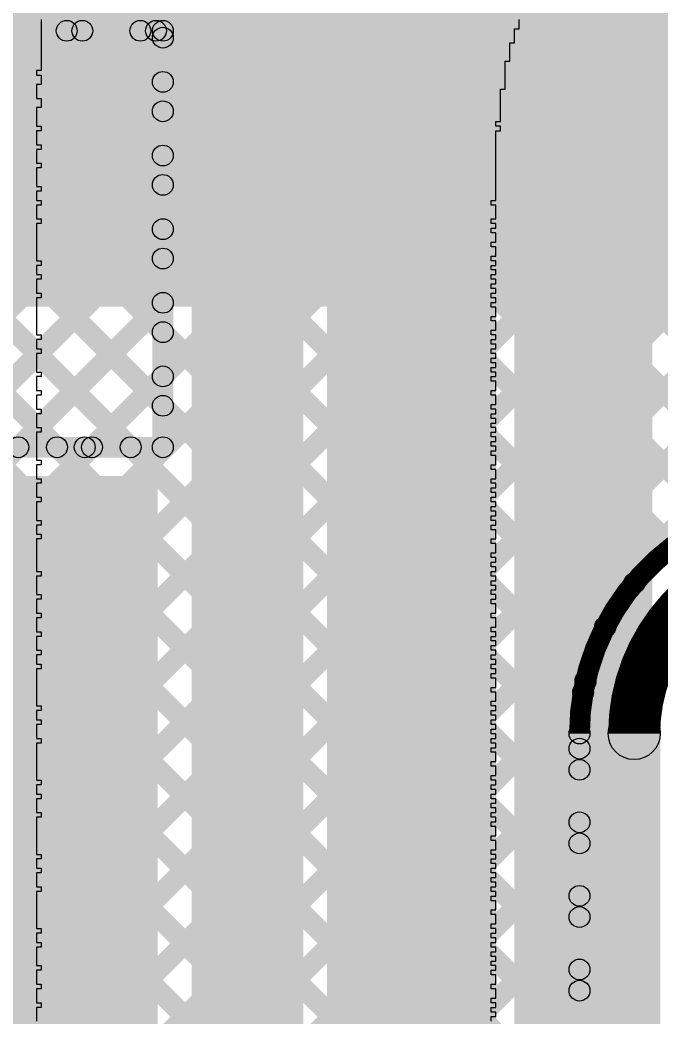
# Model space of a CAD drawing. Header units: millimetres. Extents: x 3.07 to 5.81, y 1.29 to 3.84.
# Drawn here: x 4.1651 to 4.4113, y 2.5031 to 2.8862 of the extents above; entities that cross this region are included whole.
import ezdxf

# ---------------------------------------------------------------- set-up
doc = ezdxf.new("R2010")
doc.units = ezdxf.units.MM
doc.header["$MEASUREMENT"] = 0
for name, color, linetype in [('BottomLayer', 5, 'Continuous'), ('BottomOverlay', 54, 'Continuous'), ('TopLayer', 1, 'Continuous')]:
    doc.layers.add(name, color=color, linetype=linetype)

msp = doc.modelspace()

# ---------------------------------------------------------------- hatches: boundary and pattern name
at = {"layer": 'BottomLayer'}
for points in [[(4.355, 1.742), (4.408, 1.742), (4.408, 3.229), (4.355, 3.229)], [(4.283, 1.803), (4.348, 1.803), (4.348, 3.181), (4.283, 3.181)], [(4.231, 1.803), (4.274, 1.803), (4.274, 2.965), (4.231, 2.965)], [(3.821, 2.878), (3.821, 2.886), (4.22, 2.886), (4.22, 2.878)], [(4.01654, 2.87917), (4.02219, 2.88483), (4.18219, 2.72483), (4.17654, 2.71917)], [(4.0259, 2.71917), (4.02025, 2.72483), (4.18025, 2.88483), (4.1859, 2.87917)], [(4.04482, 2.87917), (4.05048, 2.88483), (4.21048, 2.72483), (4.20482, 2.71917)], [(4.05419, 2.71917), (4.04853, 2.72483), (4.20853, 2.88483), (4.21419, 2.87917)], [(4.0731, 2.87917), (4.07876, 2.88483), (4.22283, 2.74076), (4.21717, 2.7351)], [(4.10139, 2.87917), (4.10705, 2.88483), (4.22283, 2.76905), (4.21717, 2.76339)], [(4.12967, 2.87917), (4.13533, 2.88483), (4.22283, 2.79733), (4.21717, 2.79167)], [(4.15796, 2.87917), (4.16361, 2.88483), (4.22283, 2.82561), (4.21717, 2.81996)], [(4.18624, 2.87917), (4.1919, 2.88483), (4.22283, 2.8539), (4.21717, 2.84824)], [(4.21453, 2.87917), (4.22018, 2.88483), (4.22283, 2.88218), (4.21717, 2.87653)], [(4.224, 2.722), (4.216, 2.722), (4.216, 2.882), (4.224, 2.882)], [(4.08247, 2.71917), (4.07682, 2.72483), (4.21717, 2.86518), (4.22283, 2.85953)], [(4.11076, 2.71917), (4.1051, 2.72483), (4.21717, 2.8369), (4.22283, 2.83124)], [(4.13904, 2.71917), (4.13338, 2.72483), (4.21717, 2.80862), (4.22283, 2.80296)], [(4.16733, 2.71917), (4.16167, 2.72483), (4.21717, 2.78033), (4.22283, 2.77467)], [(4.19561, 2.71917), (4.18995, 2.72483), (4.21717, 2.75205), (4.22283, 2.74639)], [(4.14, 2.718), (4.14, 2.726), (4.19, 2.726), (4.19, 2.718)], [(4.14, 2.718), (4.14, 2.726), (4.19, 2.726), (4.19, 2.718)], [(4.19, 2.718), (4.19, 2.726), (4.22, 2.726), (4.22, 2.718)], [(3.985, 2.711), (3.985, 2.662), (4.179, 2.662), (4.179, 2.711)], [(4.151, 2.446), (4.218, 2.446), (4.218, 2.711), (4.151, 2.711)]]:
    msp.add_hatch(color=5, dxfattribs=at).paths.add_polyline_path(points)
h = msp.add_hatch(color=5, dxfattribs=at)
edge = h.paths.add_edge_path()
edge.add_arc((4.18308, 2.882), 0.004, 0, 360)
h = msp.add_hatch(color=5, dxfattribs=at)
edge = h.paths.add_edge_path()
edge.add_arc((4.18907, 2.882), 0.004, 0, 360)
h = msp.add_hatch(color=5, dxfattribs=at)
edge = h.paths.add_edge_path()
edge.add_arc((4.21136, 2.882), 0.004, 0, 360)
h = msp.add_hatch(color=5, dxfattribs=at)
edge = h.paths.add_edge_path()
edge.add_arc((4.21735, 2.882), 0.004, 0, 360)
h = msp.add_hatch(color=5, dxfattribs=at)
edge = h.paths.add_edge_path()
edge.add_arc((4.22, 2.882), 0.004, 0, 360)
h = msp.add_hatch(color=5, dxfattribs=at)
edge = h.paths.add_edge_path()
edge.add_arc((4.22, 2.882), 0.004, 0, 360)
h = msp.add_hatch(color=5, dxfattribs=at)
edge = h.paths.add_edge_path()
edge.add_arc((4.22, 2.87935), 0.004, 0, 360)
h = msp.add_hatch(color=5, dxfattribs=at)
edge = h.paths.add_edge_path()
edge.add_arc((4.22, 2.86236), 0.004, 0, 360)
h = msp.add_hatch(color=5, dxfattribs=at)
edge = h.paths.add_edge_path()
edge.add_arc((4.22, 2.85107), 0.004, 0, 360)
h = msp.add_hatch(color=5, dxfattribs=at)
edge = h.paths.add_edge_path()
edge.add_arc((4.22, 2.83407), 0.004, 0, 360)
h = msp.add_hatch(color=5, dxfattribs=at)
edge = h.paths.add_edge_path()
edge.add_arc((4.22, 2.82279), 0.004, 0, 360)
h = msp.add_hatch(color=5, dxfattribs=at)
edge = h.paths.add_edge_path()
edge.add_arc((4.22, 2.80579), 0.004, 0, 360)
h = msp.add_hatch(color=5, dxfattribs=at)
edge = h.paths.add_edge_path()
edge.add_arc((4.22, 2.7945), 0.004, 0, 360)
h = msp.add_hatch(color=5, dxfattribs=at)
edge = h.paths.add_edge_path()
edge.add_arc((4.22, 2.7775), 0.004, 0, 360)
h = msp.add_hatch(color=5, dxfattribs=at)
edge = h.paths.add_edge_path()
edge.add_arc((4.22, 2.76622), 0.004, 0, 360)
h = msp.add_hatch(color=5, dxfattribs=at)
edge = h.paths.add_edge_path()
edge.add_arc((4.22, 2.74922), 0.004, 0, 360)
h = msp.add_hatch(color=5, dxfattribs=at)
edge = h.paths.add_edge_path()
edge.add_arc((4.22, 2.73793), 0.004, 0, 360)
h = msp.add_hatch(color=5, dxfattribs=at)
edge = h.paths.add_edge_path()
edge.add_arc((4.1645, 2.722), 0.004, 0, 360)
h = msp.add_hatch(color=5, dxfattribs=at)
edge = h.paths.add_edge_path()
edge.add_arc((4.17936, 2.722), 0.004, 0, 360)
h = msp.add_hatch(color=5, dxfattribs=at)
edge = h.paths.add_edge_path()
edge.add_arc((4.19, 2.722), 0.004, 0, 360)
h = msp.add_hatch(color=5, dxfattribs=at)
edge = h.paths.add_edge_path()
edge.add_arc((4.19, 2.722), 0.004, 0, 360)
h = msp.add_hatch(color=5, dxfattribs=at)
edge = h.paths.add_edge_path()
edge.add_arc((4.19, 2.722), 0.004, 0, 360)
h = msp.add_hatch(color=5, dxfattribs=at)
edge = h.paths.add_edge_path()
edge.add_arc((4.19278, 2.722), 0.004, 0, 360)
h = msp.add_hatch(color=5, dxfattribs=at)
edge = h.paths.add_edge_path()
edge.add_arc((4.20765, 2.722), 0.004, 0, 360)
h = msp.add_hatch(color=5, dxfattribs=at)
edge = h.paths.add_edge_path()
edge.add_arc((4.22, 2.722), 0.004, 0, 360)
h = msp.add_hatch(color=5, dxfattribs=at)
edge = h.paths.add_edge_path()
edge.add_arc((4.22, 2.722), 0.004, 0, 360)
at = {"layer": 'TopLayer'}
for points in [[(3.62419, 2.28917), (3.61853, 2.29483), (4.75253, 3.42883), (4.75819, 3.42317)], [(3.87183, 2.5651), (3.86617, 2.57075), (4.72425, 3.42883), (4.7299, 3.42317)], [(3.65247, 2.28917), (3.64682, 2.29483), (4.53144, 3.17945), (4.53709, 3.17379)], [(3.68076, 2.28917), (3.6751, 2.29483), (4.53117, 3.1509), (4.53683, 3.14524)], [(3.69283, 2.27296), (3.68717, 2.27862), (4.53117, 3.12262), (4.53683, 3.11696)], [(3.71651, 2.26836), (3.71086, 2.27402), (4.53117, 3.09433), (4.53683, 3.08867)], [(3.71117, 3.0714), (3.71683, 3.07706), (4.38283, 2.41106), (4.37717, 2.4054)], [(3.74659, 2.27015), (3.74093, 2.27581), (4.53117, 3.06605), (4.53683, 3.06039)], [(3.76068, 3.05017), (3.76634, 3.05583), (4.38283, 2.43934), (4.37717, 2.43368)], [(3.78897, 3.05017), (3.79462, 3.05583), (4.38283, 2.46762), (4.37717, 2.46197)], [(3.81725, 3.05017), (3.82291, 3.05583), (4.38283, 2.49591), (4.37717, 2.49025)], [(3.84554, 3.05017), (3.85119, 3.05583), (4.38283, 2.52419), (4.37717, 2.51854)], [(3.87382, 3.05017), (3.87948, 3.05583), (4.38283, 2.55248), (4.37717, 2.54682)], [(3.9021, 3.05017), (3.90776, 3.05583), (4.38283, 2.58076), (4.37717, 2.5751)], [(3.93039, 3.05017), (3.93605, 3.05583), (4.38283, 2.60905), (4.37717, 2.60339)], [(3.95867, 3.05017), (3.96433, 3.05583), (4.38513, 2.63503), (4.37947, 2.62938)], [(3.98696, 3.05017), (3.99261, 3.05583), (4.39268, 2.65577), (4.38702, 2.65011)], [(4.01524, 3.05017), (4.0209, 3.05583), (4.40396, 2.67277), (4.3983, 2.66711)], [(4.04353, 3.05017), (4.04918, 3.05583), (4.41846, 2.68655), (4.4128, 2.68089)], [(4.07181, 3.05017), (4.07747, 3.05583), (4.43624, 2.69706), (4.43058, 2.6914)], [(4.10009, 3.05017), (4.10575, 3.05583), (4.45798, 2.7036), (4.45233, 2.69794)], [(4.12838, 3.05017), (4.13403, 3.05583), (4.48503, 2.70483), (4.47938, 2.69917)], [(4.15666, 3.05017), (4.16232, 3.05583), (4.51332, 2.70483), (4.50766, 2.69917)], [(4.18495, 3.05017), (4.1906, 3.05583), (4.5416, 2.70483), (4.53595, 2.69917)], [(4.21323, 3.05017), (4.21889, 3.05583), (4.56989, 2.70483), (4.56423, 2.69917)], [(4.24151, 3.05017), (4.24717, 3.05583), (4.59817, 2.70483), (4.59251, 2.69917)], [(3.871, 2.776), (4.498, 2.776), (4.498, 3.051), (3.871, 3.051)], [(3.71117, 3.04311), (3.71683, 3.04877), (4.38283, 2.38277), (4.37717, 2.37711)], [(3.76614, 2.26142), (3.76049, 2.26708), (4.53117, 3.03776), (4.53683, 3.03211)], [(3.71117, 3.01483), (3.71683, 3.02049), (4.38283, 2.35449), (4.37717, 2.34883)], [(3.78003, 2.24702), (3.77437, 2.25267), (4.53117, 3.00948), (4.53683, 3.00382)], [(3.71117, 2.98655), (3.71683, 2.9922), (4.38283, 2.3262), (4.37717, 2.32055)], [(3.83186, 2.27057), (3.82621, 2.27623), (4.53117, 2.98119), (4.53683, 2.97554)], [(3.85843, 2.26885), (3.85277, 2.27451), (4.51117, 2.93291), (4.51683, 2.92725)], [(3.87664, 2.25878), (3.87098, 2.26444), (4.51602, 2.90948), (4.52168, 2.90382)], [(3.88938, 2.24324), (3.88373, 2.2489), (4.53017, 2.89533), (4.53582, 2.88968)], [(3.94582, 2.2714), (3.94017, 2.27705), (4.51117, 2.84806), (4.51683, 2.8424)], [(3.85205, 2.81739), (3.8577, 2.82304), (4.38283, 2.29792), (4.37717, 2.29226)], [(3.96993, 2.26721), (3.96427, 2.27287), (4.51117, 2.81977), (4.51683, 2.81412)], [(3.9869, 2.2559), (3.98124, 2.26156), (4.52281, 2.80312), (4.52846, 2.79747)], [(3.99847, 2.23919), (3.99281, 2.24485), (4.37856, 2.6306), (4.38422, 2.62494)], [(3.99847, 2.23919), (3.99281, 2.24485), (4.37856, 2.6306), (4.38422, 2.62494)], [(4.384, 1.904), (4.376, 1.904), (4.376, 2.612), (4.384, 2.612)], [(4.411, 1.904), (4.391, 1.904), (4.391, 2.612), (4.411, 2.612)], [(4.00311, 2.21555), (3.99745, 2.2212), (4.37717, 2.60092), (4.38283, 2.59526)], [(3.92802, 2.11217), (3.92236, 2.11783), (4.37717, 2.57264), (4.38283, 2.56698)], [(3.93183, 2.08769), (3.92617, 2.09335), (4.37717, 2.54435), (4.38283, 2.53869)], [(3.98559, 2.11317), (3.97993, 2.11883), (4.37717, 2.51607), (4.38283, 2.51041)]]:
    msp.add_hatch(color=1, dxfattribs=at).paths.add_polyline_path(points)
h = msp.add_hatch(color=1, dxfattribs=at)
edge = h.paths.add_edge_path()
edge.add_arc((4.40113, 2.66994), 0.004, 0, 360)
h = msp.add_hatch(color=1, dxfattribs=at)
edge = h.paths.add_edge_path()
edge.add_arc((4.38985, 2.65294), 0.004, 0, 360)
h = msp.add_hatch(color=1, dxfattribs=at)
edge = h.paths.add_edge_path()
edge.add_arc((4.3823, 2.6322), 0.004, 0, 360)
h = msp.add_hatch(color=1, dxfattribs=at)
edge = h.paths.add_edge_path()
edge.add_arc((4.38139, 2.62777), 0.004, 0, 360)
h = msp.add_hatch(color=1, dxfattribs=at)
edge = h.paths.add_edge_path()
edge.add_arc((4.38139, 2.62777), 0.004, 0, 360)
h = msp.add_hatch(color=1, dxfattribs=at)
edge = h.paths.add_edge_path()
edge.add_arc((4.401, 2.612), 0.01, 0, 360)
h = msp.add_hatch(color=1, dxfattribs=at)
edge = h.paths.add_edge_path()
edge.add_arc((4.401, 2.612), 0.01, 0, 360)
h = msp.add_hatch(color=1, dxfattribs=at)
edge = h.paths.add_edge_path()
edge.add_arc((4.38, 2.612), 0.004, 0, 360)
h = msp.add_hatch(color=1, dxfattribs=at)
edge = h.paths.add_edge_path()
edge.add_arc((4.38, 2.612), 0.004, 0, 360)
h = msp.add_hatch(color=1, dxfattribs=at)
edge = h.paths.add_edge_path()
edge.add_arc((4.38, 2.60622), 0.004, 0, 360)
h = msp.add_hatch(color=1, dxfattribs=at)
edge = h.paths.add_edge_path()
edge.add_arc((4.38, 2.59809), 0.004, 0, 360)
h = msp.add_hatch(color=1, dxfattribs=at)
edge = h.paths.add_edge_path()
edge.add_arc((4.38, 2.57793), 0.004, 0, 360)
h = msp.add_hatch(color=1, dxfattribs=at)
edge = h.paths.add_edge_path()
edge.add_arc((4.38, 2.56981), 0.004, 0, 360)
h = msp.add_hatch(color=1, dxfattribs=at)
edge = h.paths.add_edge_path()
edge.add_arc((4.38, 2.54965), 0.004, 0, 360)
h = msp.add_hatch(color=1, dxfattribs=at)
edge = h.paths.add_edge_path()
edge.add_arc((4.38, 2.54152), 0.004, 0, 360)
h = msp.add_hatch(color=1, dxfattribs=at)
edge = h.paths.add_edge_path()
edge.add_arc((4.38, 2.52136), 0.004, 0, 360)
h = msp.add_hatch(color=1, dxfattribs=at)
edge = h.paths.add_edge_path()
edge.add_arc((4.38, 2.51324), 0.004, 0, 360)

# ---------------------------------------------------------------- linework, layer by layer
at = {"layer": 'BottomLayer'}
for centre in [(4.18308, 2.882), (4.18907, 2.882), (4.21136, 2.882), (4.21735, 2.882), (4.22, 2.882), (4.22, 2.882), (4.22, 2.87935), (4.22, 2.86236), (4.22, 2.85107), (4.22, 2.83407), (4.22, 2.82279), (4.22, 2.80579), (4.22, 2.7945), (4.22, 2.7775), (4.22, 2.76622), (4.22, 2.74922), (4.22, 2.73793), (4.1645, 2.722), (4.17936, 2.722), (4.19, 2.722), (4.19, 2.722), (4.19, 2.722), (4.19278, 2.722), (4.20765, 2.722), (4.22, 2.722), (4.22, 2.722)]:
    msp.add_circle(centre, 0.004, dxfattribs=at)
at = {"layer": 'BottomOverlay'}
for p, q in [((4.17326, 2.88633), (4.17326, 2.88454)), ((4.17326, 2.88454), (4.17326, 2.88276)), ((4.35677, 2.88454), (4.35677, 2.88633)), ((4.35677, 2.88276), (4.35677, 2.88454)), ((4.17326, 2.88276), (4.17326, 2.88098)), ((4.17326, 2.88098), (4.17326, 2.8792)), ((4.35499, 2.88098), (4.35499, 2.88276)), ((4.35499, 2.88276), (4.35677, 2.88276)), ((4.35499, 2.8792), (4.35499, 2.88098)), ((4.17326, 2.8792), (4.17326, 2.87742)), ((4.17326, 2.87742), (4.17326, 2.87563)), ((4.35321, 2.87563), (4.35321, 2.87742)), ((4.35321, 2.87742), (4.35499, 2.87742)), ((4.35499, 2.87742), (4.35499, 2.8792)), ((4.17326, 2.87563), (4.17326, 2.87385)), ((4.17326, 2.87385), (4.17326, 2.87207)), ((4.35321, 2.87385), (4.35321, 2.87563)), ((4.35321, 2.87207), (4.35321, 2.87385)), ((4.17326, 2.87207), (4.17326, 2.87029)), ((4.17326, 2.87029), (4.17326, 2.86851)), ((4.35143, 2.86851), (4.35143, 2.87029)), ((4.35143, 2.87029), (4.35321, 2.87029)), ((4.35321, 2.87029), (4.35321, 2.87207)), ((4.17326, 2.86673), (4.17147, 2.86673)), ((4.17147, 2.86673), (4.17147, 2.86494)), ((4.17326, 2.86851), (4.17326, 2.86673)), ((4.35143, 2.86673), (4.35143, 2.86851)), ((4.35143, 2.86494), (4.35143, 2.86673)), ((4.17147, 2.86494), (4.17326, 2.86494)), ((4.17326, 2.86494), (4.17326, 2.86316)), ((4.17326, 2.86316), (4.17326, 2.86138)), ((4.35143, 2.86316), (4.35143, 2.86494)), ((4.35143, 2.86138), (4.35143, 2.86316)), ((4.17326, 2.86138), (4.17147, 2.86138)), ((4.17147, 2.86138), (4.17147, 2.8596)), ((4.17147, 2.8596), (4.17147, 2.85782)), ((4.17147, 2.85782), (4.17147, 2.85604)), ((4.34965, 2.85782), (4.34965, 2.8596)), ((4.34965, 2.8596), (4.35143, 2.8596)), ((4.34965, 2.85604), (4.34965, 2.85782)), ((4.35143, 2.8596), (4.35143, 2.86138)), ((4.17147, 2.85604), (4.17326, 2.85604)), ((4.17326, 2.85604), (4.17326, 2.85425)), ((4.17326, 2.85425), (4.17326, 2.85247)), ((4.34965, 2.85425), (4.34965, 2.85604)), ((4.34965, 2.85247), (4.34965, 2.85425)), ((4.17326, 2.85247), (4.17147, 2.85247)), ((4.17147, 2.85247), (4.17147, 2.85069)), ((4.17147, 2.85069), (4.17147, 2.84891)), ((4.34965, 2.85069), (4.34965, 2.85247)), ((4.34965, 2.84891), (4.34965, 2.85069)), ((4.17147, 2.84891), (4.17147, 2.84713)), ((4.17147, 2.84713), (4.17147, 2.84535)), ((4.34787, 2.84535), (4.34787, 2.84713)), ((4.34787, 2.84713), (4.34965, 2.84713)), ((4.34965, 2.84713), (4.34965, 2.84891)), ((4.17147, 2.84535), (4.17326, 2.84535)), ((4.17326, 2.84356), (4.17147, 2.84356)), ((4.17147, 2.84356), (4.17147, 2.84178)), ((4.17326, 2.84535), (4.17326, 2.84356)), ((4.34965, 2.84535), (4.34787, 2.84535)), ((4.34787, 2.84178), (4.34787, 2.84356)), ((4.34787, 2.84356), (4.34965, 2.84356)), ((4.34965, 2.84356), (4.34965, 2.84535)), ((4.17147, 2.84178), (4.17147, 2.84)), ((4.17147, 2.84), (4.17147, 2.83822)), ((4.34787, 2.84), (4.34787, 2.84178)), ((4.34787, 2.83822), (4.34787, 2.84)), ((4.17147, 2.83822), (4.17326, 2.83822)), ((4.17326, 2.83644), (4.17147, 2.83644)), ((4.17147, 2.83644), (4.17147, 2.83465)), ((4.17326, 2.83822), (4.17326, 2.83644)), ((4.34787, 2.83644), (4.34787, 2.83822)), ((4.34787, 2.83465), (4.34787, 2.83644)), ((4.17147, 2.83465), (4.17147, 2.83287)), ((4.17147, 2.83287), (4.17147, 2.83109)), ((4.17147, 2.83109), (4.17326, 2.83109)), ((4.17326, 2.83109), (4.17326, 2.82931)), ((4.34787, 2.83287), (4.34787, 2.83465)), ((4.34787, 2.83109), (4.34787, 2.83287)), ((4.34787, 2.82931), (4.34787, 2.83109)), ((4.17326, 2.82931), (4.17147, 2.82931)), ((4.17147, 2.82931), (4.17147, 2.82753)), ((4.17147, 2.82753), (4.17147, 2.82575)), ((4.34787, 2.82753), (4.34787, 2.82931)), ((4.34787, 2.82575), (4.34787, 2.82753)), ((4.17147, 2.82575), (4.17147, 2.82396)), ((4.17147, 2.82396), (4.17147, 2.82218)), ((4.34787, 2.82396), (4.34787, 2.82575)), ((4.34787, 2.82218), (4.34787, 2.82396)), ((4.17147, 2.82218), (4.17326, 2.82218)), ((4.17326, 2.8204), (4.17147, 2.8204)), ((4.17147, 2.8204), (4.17147, 2.81862)), ((4.17326, 2.82218), (4.17326, 2.8204)), ((4.34787, 2.8204), (4.34787, 2.82218)), ((4.34787, 2.81862), (4.34787, 2.8204)), ((4.17147, 2.81862), (4.17147, 2.81684)), ((4.17147, 2.81684), (4.17326, 2.81684)), ((4.17326, 2.81684), (4.17326, 2.81506)), ((4.34608, 2.81506), (4.34608, 2.81684)), ((4.34608, 2.81684), (4.34787, 2.81684)), ((4.34787, 2.81684), (4.34787, 2.81862)), ((4.17326, 2.81506), (4.17147, 2.81506)), ((4.17147, 2.81506), (4.17147, 2.81327)), ((4.17147, 2.81327), (4.17147, 2.81149)), ((4.34787, 2.81506), (4.34608, 2.81506)), ((4.34787, 2.81327), (4.34787, 2.81506)), ((4.34787, 2.81149), (4.34787, 2.81327)), ((4.17147, 2.81149), (4.17147, 2.80971)), ((4.17147, 2.80971), (4.17326, 2.80971)), ((4.17326, 2.80793), (4.17147, 2.80793)), ((4.17147, 2.80793), (4.17147, 2.80615)), ((4.17326, 2.80971), (4.17326, 2.80793)), ((4.34608, 2.80793), (4.34608, 2.80971)), ((4.34608, 2.80971), (4.34787, 2.80971)), ((4.34787, 2.80793), (4.34608, 2.80793)), ((4.34787, 2.80971), (4.34787, 2.81149)), ((4.34787, 2.80615), (4.34787, 2.80793)), ((4.17147, 2.80615), (4.17147, 2.80437)), ((4.17147, 2.80437), (4.17147, 2.80258)), ((4.34608, 2.80437), (4.34608, 2.80615)), ((4.34608, 2.80615), (4.34787, 2.80615)), ((4.34787, 2.80437), (4.34608, 2.80437)), ((4.34787, 2.80258), (4.34787, 2.80437)), ((4.17147, 2.80258), (4.17147, 2.8008)), ((4.17147, 2.8008), (4.17147, 2.79902)), ((4.34608, 2.79902), (4.34608, 2.8008)), ((4.34608, 2.8008), (4.34787, 2.8008)), ((4.34787, 2.8008), (4.34787, 2.80258)), ((4.17147, 2.79902), (4.17147, 2.79724)), ((4.17147, 2.79724), (4.17147, 2.79546)), ((4.34787, 2.79902), (4.34608, 2.79902)), ((4.34787, 2.79724), (4.34787, 2.79902)), ((4.34787, 2.79546), (4.34787, 2.79724)), ((4.17147, 2.79546), (4.17147, 2.79367)), ((4.17147, 2.79367), (4.17326, 2.79367)), ((4.17326, 2.79367), (4.17326, 2.79189)), ((4.34608, 2.79367), (4.34608, 2.79546)), ((4.34608, 2.79546), (4.34787, 2.79546)), ((4.34787, 2.79367), (4.34608, 2.79367)), ((4.34787, 2.79189), (4.34787, 2.79367)), ((4.17326, 2.79189), (4.17147, 2.79189)), ((4.17147, 2.79189), (4.17147, 2.79011)), ((4.17147, 2.79011), (4.17147, 2.78833)), ((4.34608, 2.79011), (4.34608, 2.79189)), ((4.34608, 2.79189), (4.34787, 2.79189)), ((4.34787, 2.79011), (4.34608, 2.79011)), ((4.34787, 2.78833), (4.34787, 2.79011)), ((4.17147, 2.78833), (4.17326, 2.78833)), ((4.17326, 2.78655), (4.17147, 2.78655)), ((4.17147, 2.78655), (4.17147, 2.78477)), ((4.17326, 2.78833), (4.17326, 2.78655)), ((4.34608, 2.78655), (4.34608, 2.78833)), ((4.34608, 2.78833), (4.34787, 2.78833)), ((4.34787, 2.78655), (4.34608, 2.78655)), ((4.34787, 2.78477), (4.34787, 2.78655)), ((4.17147, 2.78477), (4.17147, 2.78298)), ((4.17147, 2.78298), (4.17147, 2.7812)), ((4.17147, 2.7812), (4.17326, 2.7812)), ((4.17326, 2.7812), (4.17326, 2.77942)), ((4.34608, 2.78298), (4.34608, 2.78477)), ((4.34608, 2.78477), (4.34787, 2.78477)), ((4.34787, 2.78298), (4.34608, 2.78298)), ((4.34608, 2.77942), (4.34608, 2.7812)), ((4.34608, 2.7812), (4.34787, 2.7812)), ((4.34787, 2.7812), (4.34787, 2.78298)), ((4.17326, 2.77942), (4.17147, 2.77942)), ((4.17147, 2.77942), (4.17147, 2.77764)), ((4.17147, 2.77764), (4.17147, 2.77586)), ((4.34787, 2.77942), (4.34608, 2.77942)), ((4.34608, 2.77586), (4.34608, 2.77764)), ((4.34608, 2.77764), (4.34787, 2.77764)), ((4.34787, 2.77764), (4.34787, 2.77942)), ((4.17147, 2.77586), (4.17147, 2.77408)), ((4.17147, 2.77408), (4.17147, 2.77229)), ((4.34787, 2.77586), (4.34608, 2.77586)), ((4.34787, 2.77408), (4.34787, 2.77586)), ((4.34787, 2.77229), (4.34787, 2.77408)), ((4.17147, 2.77229), (4.17147, 2.77051)), ((4.17147, 2.77051), (4.17147, 2.76873)), ((4.34608, 2.77051), (4.34608, 2.77229)), ((4.34608, 2.77229), (4.34787, 2.77229)), ((4.34787, 2.77051), (4.34608, 2.77051)), ((4.34787, 2.76873), (4.34787, 2.77051)), ((4.17147, 2.76873), (4.17147, 2.76695)), ((4.17147, 2.76695), (4.17147, 2.76517)), ((4.34608, 2.76517), (4.34608, 2.76695)), ((4.34608, 2.76695), (4.34787, 2.76695)), ((4.34787, 2.76695), (4.34787, 2.76873)), ((4.17147, 2.76517), (4.17326, 2.76517)), ((4.17326, 2.76339), (4.17147, 2.76339)), ((4.17147, 2.76339), (4.17147, 2.7616)), ((4.17326, 2.76517), (4.17326, 2.76339)), ((4.34787, 2.76517), (4.34608, 2.76517)), ((4.34608, 2.7616), (4.34608, 2.76339)), ((4.34608, 2.76339), (4.34787, 2.76339)), ((4.34787, 2.76339), (4.34787, 2.76517)), ((4.17147, 2.7616), (4.17147, 2.75982)), ((4.17147, 2.75982), (4.17326, 2.75982)), ((4.17326, 2.75982), (4.17326, 2.75804)), ((4.34787, 2.7616), (4.34608, 2.7616)), ((4.34608, 2.75804), (4.34608, 2.75982)), ((4.34608, 2.75982), (4.34787, 2.75982)), ((4.34787, 2.75982), (4.34787, 2.7616)), ((4.17326, 2.75804), (4.17147, 2.75804)), ((4.17147, 2.75804), (4.17147, 2.75626)), ((4.17147, 2.75626), (4.17147, 2.75448)), ((4.17147, 2.75448), (4.17147, 2.7527)), ((4.34787, 2.75804), (4.34608, 2.75804)), ((4.34608, 2.75448), (4.34608, 2.75626)), ((4.34608, 2.75626), (4.34787, 2.75626)), ((4.34787, 2.75448), (4.34608, 2.75448)), ((4.34787, 2.75626), (4.34787, 2.75804)), ((4.34787, 2.7527), (4.34787, 2.75448)), ((4.17147, 2.7527), (4.17147, 2.75091)), ((4.17147, 2.75091), (4.17326, 2.75091)), ((4.17326, 2.75091), (4.17326, 2.74913)), ((4.34608, 2.75091), (4.34608, 2.7527)), ((4.34608, 2.7527), (4.34787, 2.7527)), ((4.34787, 2.75091), (4.34608, 2.75091)), ((4.34787, 2.74913), (4.34787, 2.75091)), ((4.17326, 2.74913), (4.17147, 2.74913)), ((4.17147, 2.74913), (4.17147, 2.74735)), ((4.17147, 2.74735), (4.17147, 2.74557)), ((4.34608, 2.74735), (4.34608, 2.74913)), ((4.34608, 2.74913), (4.34787, 2.74913)), ((4.34787, 2.74735), (4.34608, 2.74735)), ((4.34787, 2.74557), (4.34787, 2.74735)), ((4.17147, 2.74557), (4.17147, 2.74379)), ((4.17147, 2.74379), (4.17326, 2.74379)), ((4.17326, 2.74379), (4.17326, 2.742)), ((4.34608, 2.742), (4.34608, 2.74379)), ((4.34608, 2.74379), (4.34787, 2.74379)), ((4.34787, 2.74379), (4.34787, 2.74557)), ((4.17326, 2.742), (4.17147, 2.742)), ((4.17147, 2.742), (4.17147, 2.74022)), ((4.17147, 2.74022), (4.17147, 2.73844)), ((4.34787, 2.742), (4.34608, 2.742)), ((4.34787, 2.74022), (4.34787, 2.742)), ((4.34787, 2.73844), (4.34787, 2.74022)), ((4.17147, 2.73844), (4.17147, 2.73666)), ((4.17147, 2.73666), (4.17326, 2.73666)), ((4.17326, 2.73666), (4.17326, 2.73488)), ((4.34608, 2.73666), (4.34608, 2.73844)), ((4.34608, 2.73844), (4.34787, 2.73844)), ((4.34787, 2.73666), (4.34608, 2.73666)), ((4.34787, 2.73488), (4.34787, 2.73666)), ((4.17326, 2.73488), (4.17147, 2.73488)), ((4.17147, 2.73488), (4.17147, 2.7331)), ((4.17147, 2.7331), (4.17147, 2.73131)), ((4.17147, 2.73131), (4.17147, 2.72953)), ((4.34608, 2.7331), (4.34608, 2.73488)), ((4.34608, 2.73488), (4.34787, 2.73488)), ((4.34787, 2.7331), (4.34608, 2.7331)), ((4.34608, 2.72953), (4.34608, 2.73131)), ((4.34608, 2.73131), (4.34787, 2.73131)), ((4.34787, 2.73131), (4.34787, 2.7331)), ((4.17147, 2.72953), (4.17326, 2.72953)), ((4.17326, 2.72775), (4.17147, 2.72775)), ((4.17147, 2.72775), (4.17147, 2.72597)), ((4.17326, 2.72953), (4.17326, 2.72775)), ((4.34787, 2.72953), (4.34608, 2.72953)), ((4.34608, 2.72597), (4.34608, 2.72775)), ((4.34608, 2.72775), (4.34787, 2.72775)), ((4.34787, 2.72775), (4.34787, 2.72953)), ((4.17147, 2.72597), (4.17147, 2.72419)), ((4.17147, 2.72419), (4.17147, 2.72241)), ((4.34787, 2.72597), (4.34608, 2.72597)), ((4.34608, 2.72241), (4.34608, 2.72419)), ((4.34608, 2.72419), (4.34787, 2.72419)), ((4.34787, 2.72419), (4.34787, 2.72597)), ((4.17147, 2.72241), (4.17147, 2.72062)), ((4.17147, 2.72062), (4.17147, 2.71884)), ((4.34787, 2.72241), (4.34608, 2.72241)), ((4.34608, 2.71884), (4.34608, 2.72062)), ((4.34608, 2.72062), (4.34787, 2.72062)), ((4.34787, 2.72062), (4.34787, 2.72241)), ((4.17147, 2.71884), (4.17147, 2.71706)), ((4.17147, 2.71706), (4.17326, 2.71706)), ((4.17326, 2.71706), (4.17326, 2.71528)), ((4.34787, 2.71884), (4.34608, 2.71884)), ((4.34787, 2.71706), (4.34787, 2.71884)), ((4.34787, 2.71528), (4.34787, 2.71706)), ((4.17326, 2.71528), (4.17147, 2.71528)), ((4.17147, 2.71528), (4.17147, 2.7135)), ((4.17147, 2.7135), (4.17147, 2.71172)), ((4.34608, 2.7135), (4.34608, 2.71528)), ((4.34608, 2.71528), (4.34787, 2.71528)), ((4.34787, 2.7135), (4.34608, 2.7135)), ((4.34787, 2.71172), (4.34787, 2.7135)), ((4.17147, 2.71172), (4.17147, 2.70993)), ((4.17147, 2.70993), (4.17326, 2.70993)), ((4.17326, 2.70993), (4.17326, 2.70815)), ((4.34608, 2.70815), (4.34608, 2.70993)), ((4.34608, 2.70993), (4.34787, 2.70993)), ((4.34787, 2.70993), (4.34787, 2.71172)), ((4.17326, 2.70815), (4.17147, 2.70815)), ((4.17147, 2.70815), (4.17147, 2.70637)), ((4.17147, 2.70637), (4.17147, 2.70459)), ((4.17147, 2.70459), (4.17147, 2.70281)), ((4.34787, 2.70815), (4.34608, 2.70815)), ((4.34608, 2.70459), (4.34608, 2.70637)), ((4.34608, 2.70637), (4.34787, 2.70637)), ((4.34787, 2.70459), (4.34608, 2.70459)), ((4.34787, 2.70637), (4.34787, 2.70815)), ((4.34787, 2.70281), (4.34787, 2.70459)), ((4.17147, 2.70281), (4.17326, 2.70281)), ((4.17326, 2.70102), (4.17147, 2.70102)), ((4.17147, 2.70102), (4.17147, 2.69924)), ((4.17326, 2.70281), (4.17326, 2.70102)), ((4.34608, 2.70102), (4.34608, 2.70281)), ((4.34608, 2.70281), (4.34787, 2.70281)), ((4.34787, 2.70102), (4.34608, 2.70102)), ((4.34787, 2.69924), (4.34787, 2.70102)), ((4.17147, 2.69924), (4.17147, 2.69746)), ((4.17147, 2.69746), (4.17147, 2.69568)), ((4.34608, 2.69746), (4.34608, 2.69924)), ((4.34608, 2.69924), (4.34787, 2.69924)), ((4.34787, 2.69746), (4.34608, 2.69746)), ((4.34787, 2.69568), (4.34787, 2.69746)), ((4.17147, 2.69568), (4.17147, 2.6939)), ((4.17147, 2.6939), (4.17326, 2.6939)), ((4.17326, 2.6939), (4.17326, 2.69212)), ((4.34608, 2.6939), (4.34608, 2.69568)), ((4.34608, 2.69568), (4.34787, 2.69568)), ((4.34787, 2.6939), (4.34608, 2.6939)), ((4.34787, 2.69212), (4.34787, 2.6939)), ((4.17326, 2.69212), (4.17147, 2.69212)), ((4.17147, 2.69212), (4.17147, 2.69033)), ((4.17147, 2.69033), (4.17147, 2.68855)), ((4.34608, 2.69033), (4.34608, 2.69212)), ((4.34608, 2.69212), (4.34787, 2.69212)), ((4.34787, 2.69033), (4.34608, 2.69033)), ((4.34787, 2.68855), (4.34787, 2.69033)), ((4.17147, 2.68855), (4.17326, 2.68855)), ((4.17326, 2.68677), (4.17147, 2.68677)), ((4.17147, 2.68677), (4.17147, 2.68499)), ((4.17326, 2.68855), (4.17326, 2.68677)), ((4.34608, 2.68499), (4.34608, 2.68677)), ((4.34608, 2.68677), (4.34787, 2.68677)), ((4.34787, 2.68677), (4.34787, 2.68855)), ((4.17147, 2.68499), (4.17147, 2.68321)), ((4.17147, 2.68321), (4.17147, 2.68143)), ((4.34787, 2.68499), (4.34608, 2.68499)), ((4.34787, 2.68321), (4.34787, 2.68499)), ((4.34787, 2.68143), (4.34787, 2.68321)), ((4.17147, 2.68143), (4.17147, 2.67964)), ((4.17147, 2.67964), (4.17147, 2.67786)), ((4.17147, 2.67786), (4.17147, 2.67608)), ((4.34608, 2.67964), (4.34608, 2.68143)), ((4.34608, 2.68143), (4.34787, 2.68143)), ((4.34787, 2.67964), (4.34608, 2.67964)), ((4.34608, 2.67608), (4.34608, 2.67786)), ((4.34608, 2.67786), (4.34787, 2.67786)), ((4.34787, 2.67786), (4.34787, 2.67964)), ((4.17147, 2.67608), (4.17147, 2.6743)), ((4.17147, 2.6743), (4.17326, 2.6743)), ((4.17326, 2.6743), (4.17326, 2.67252)), ((4.34787, 2.67608), (4.34608, 2.67608)), ((4.34608, 2.67252), (4.34608, 2.6743)), ((4.34608, 2.6743), (4.34787, 2.6743)), ((4.34787, 2.6743), (4.34787, 2.67608)), ((4.17326, 2.67252), (4.17147, 2.67252)), ((4.17147, 2.67252), (4.17147, 2.67074)), ((4.17147, 2.67074), (4.17147, 2.66895)), ((4.34787, 2.67252), (4.34608, 2.67252)), ((4.34608, 2.66895), (4.34608, 2.67074)), ((4.34608, 2.67074), (4.34787, 2.67074)), ((4.34787, 2.67074), (4.34787, 2.67252)), ((4.17147, 2.66895), (4.17147, 2.66717)), ((4.17147, 2.66717), (4.17147, 2.66539)), ((4.34787, 2.66895), (4.34608, 2.66895)), ((4.34608, 2.66539), (4.34608, 2.66717)), ((4.34608, 2.66717), (4.34787, 2.66717)), ((4.34787, 2.66717), (4.34787, 2.66895)), ((4.17147, 2.66539), (4.17326, 2.66539)), ((4.17326, 2.66361), (4.17147, 2.66361)), ((4.17147, 2.66361), (4.17147, 2.66183)), ((4.17326, 2.66539), (4.17326, 2.66361)), ((4.34787, 2.66539), (4.34608, 2.66539)), ((4.34608, 2.66183), (4.34608, 2.66361)), ((4.34608, 2.66361), (4.34787, 2.66361)), ((4.34787, 2.66361), (4.34787, 2.66539)), ((4.17147, 2.66183), (4.17147, 2.66005)), ((4.17147, 2.66005), (4.17147, 2.65826)), ((4.34787, 2.66183), (4.34608, 2.66183)), ((4.34787, 2.66005), (4.34787, 2.66183)), ((4.34787, 2.65826), (4.34787, 2.66005)), ((4.17147, 2.65826), (4.17326, 2.65826)), ((4.17326, 2.65648), (4.17147, 2.65648)), ((4.17147, 2.65648), (4.17147, 2.6547)), ((4.17147, 2.6547), (4.17147, 2.65292)), ((4.17326, 2.65826), (4.17326, 2.65648)), ((4.34608, 2.65648), (4.34608, 2.65826)), ((4.34608, 2.65826), (4.34787, 2.65826)), ((4.34787, 2.65648), (4.34608, 2.65648)), ((4.34787, 2.6547), (4.34787, 2.65648)), ((4.34787, 2.65292), (4.34787, 2.6547)), ((4.17147, 2.65292), (4.17147, 2.65114)), ((4.17147, 2.65114), (4.17326, 2.65114)), ((4.17326, 2.65114), (4.17326, 2.64935)), ((4.34608, 2.65114), (4.34608, 2.65292)), ((4.34608, 2.65292), (4.34787, 2.65292)), ((4.34787, 2.65114), (4.34608, 2.65114)), ((4.34787, 2.64935), (4.34787, 2.65114)), ((4.17326, 2.64935), (4.17147, 2.64935)), ((4.17147, 2.64935), (4.17147, 2.64757)), ((4.17147, 2.64757), (4.17147, 2.64579)), ((4.34608, 2.64757), (4.34608, 2.64935)), ((4.34608, 2.64935), (4.34787, 2.64935)), ((4.34787, 2.64757), (4.34608, 2.64757)), ((4.34787, 2.64579), (4.34787, 2.64757)), ((4.17147, 2.64579), (4.17147, 2.64401)), ((4.17147, 2.64401), (4.17326, 2.64401)), ((4.17326, 2.64401), (4.17326, 2.64223)), ((4.34608, 2.64401), (4.34608, 2.64579)), ((4.34608, 2.64579), (4.34787, 2.64579)), ((4.34787, 2.64401), (4.34608, 2.64401)), ((4.34787, 2.64223), (4.34787, 2.64401)), ((4.17326, 2.64223), (4.17147, 2.64223)), ((4.17147, 2.64223), (4.17147, 2.64045)), ((4.17147, 2.64045), (4.17147, 2.63866)), ((4.34608, 2.64045), (4.34608, 2.64223)), ((4.34608, 2.64223), (4.34787, 2.64223)), ((4.34787, 2.64045), (4.34608, 2.64045)), ((4.34787, 2.63866), (4.34787, 2.64045)), ((4.17147, 2.63866), (4.17326, 2.63866)), ((4.17326, 2.63688), (4.17147, 2.63688)), ((4.17147, 2.63688), (4.17147, 2.6351)), ((4.17326, 2.63866), (4.17326, 2.63688)), ((4.34608, 2.63688), (4.34608, 2.63866)), ((4.34608, 2.63866), (4.34787, 2.63866)), ((4.34787, 2.63688), (4.34608, 2.63688)), ((4.34787, 2.6351), (4.34787, 2.63688)), ((4.17147, 2.6351), (4.17147, 2.63332)), ((4.17147, 2.63332), (4.17147, 2.63154)), ((4.34608, 2.63332), (4.34608, 2.6351)), ((4.34608, 2.6351), (4.34787, 2.6351)), ((4.34787, 2.63332), (4.34608, 2.63332)), ((4.34787, 2.63154), (4.34787, 2.63332)), ((4.17147, 2.63154), (4.17147, 2.62976)), ((4.17147, 2.62976), (4.17147, 2.62797)), ((4.17147, 2.62797), (4.17147, 2.62619)), ((4.34608, 2.62797), (4.34608, 2.62976)), ((4.34608, 2.62976), (4.34787, 2.62976)), ((4.34787, 2.62797), (4.34608, 2.62797)), ((4.34787, 2.62976), (4.34787, 2.63154)), ((4.34787, 2.62619), (4.34787, 2.62797)), ((4.17147, 2.62619), (4.17147, 2.62441)), ((4.17147, 2.62441), (4.17147, 2.62263)), ((4.34608, 2.62263), (4.34608, 2.62441)), ((4.34608, 2.62441), (4.34787, 2.62441)), ((4.34787, 2.62441), (4.34787, 2.62619)), ((4.17147, 2.62263), (4.17326, 2.62263)), ((4.17326, 2.62085), (4.17147, 2.62085)), ((4.17147, 2.62085), (4.17147, 2.61907)), ((4.17326, 2.62263), (4.17326, 2.62085)), ((4.34787, 2.62263), (4.34608, 2.62263)), ((4.34608, 2.61907), (4.34608, 2.62085)), ((4.34608, 2.62085), (4.34787, 2.62085)), ((4.34787, 2.62085), (4.34787, 2.62263)), ((4.17147, 2.61907), (4.17147, 2.61728)), ((4.17147, 2.61728), (4.17326, 2.61728)), ((4.17326, 2.61728), (4.17326, 2.6155)), ((4.34787, 2.61907), (4.34608, 2.61907)), ((4.34608, 2.6155), (4.34608, 2.61728)), ((4.34608, 2.61728), (4.34787, 2.61728)), ((4.34787, 2.61728), (4.34787, 2.61907)), ((4.17326, 2.6155), (4.17147, 2.6155)), ((4.17147, 2.6155), (4.17147, 2.61372)), ((4.17147, 2.61372), (4.17147, 2.61194)), ((4.34787, 2.6155), (4.34608, 2.6155)), ((4.34608, 2.61194), (4.34608, 2.61372)), ((4.34608, 2.61372), (4.34787, 2.61372)), ((4.34787, 2.61372), (4.34787, 2.6155)), ((4.17147, 2.61194), (4.17147, 2.61016)), ((4.17147, 2.61016), (4.17326, 2.61016)), ((4.17326, 2.61016), (4.17326, 2.60837)), ((4.34787, 2.61194), (4.34608, 2.61194)), ((4.34608, 2.60837), (4.34608, 2.61016)), ((4.34608, 2.61016), (4.34787, 2.61016)), ((4.34787, 2.61016), (4.34787, 2.61194)), ((4.17326, 2.60837), (4.17147, 2.60837)), ((4.17147, 2.60837), (4.17147, 2.60659)), ((4.17147, 2.60659), (4.17147, 2.60481)), ((4.34787, 2.60837), (4.34608, 2.60837)), ((4.34608, 2.60481), (4.34608, 2.60659)), ((4.34608, 2.60659), (4.34787, 2.60659)), ((4.34787, 2.60659), (4.34787, 2.60837)), ((4.17147, 2.60481), (4.17147, 2.60303)), ((4.17147, 2.60303), (4.17147, 2.60125)), ((4.17147, 2.60125), (4.17147, 2.59947)), ((4.34787, 2.60481), (4.34608, 2.60481)), ((4.34608, 2.59947), (4.34608, 2.60125)), ((4.34608, 2.60125), (4.34787, 2.60125)), ((4.34787, 2.60303), (4.34787, 2.60481)), ((4.34787, 2.60125), (4.34787, 2.60303)), ((4.17147, 2.59947), (4.17147, 2.59768)), ((4.17147, 2.59768), (4.17147, 2.5959)), ((4.34787, 2.59947), (4.34608, 2.59947)), ((4.34787, 2.59768), (4.34787, 2.59947)), ((4.34787, 2.5959), (4.34787, 2.59768)), ((4.17147, 2.5959), (4.17147, 2.59412)), ((4.17147, 2.59412), (4.17326, 2.59412)), ((4.17326, 2.59412), (4.17326, 2.59234)), ((4.34608, 2.59412), (4.34608, 2.5959)), ((4.34608, 2.5959), (4.34787, 2.5959)), ((4.34787, 2.59412), (4.34608, 2.59412)), ((4.34787, 2.59234), (4.34787, 2.59412)), ((4.17326, 2.59234), (4.17147, 2.59234)), ((4.17147, 2.59234), (4.17147, 2.59056)), ((4.17147, 2.59056), (4.17147, 2.58878)), ((4.34608, 2.59056), (4.34608, 2.59234)), ((4.34608, 2.59234), (4.34787, 2.59234)), ((4.34787, 2.59056), (4.34608, 2.59056)), ((4.34787, 2.58878), (4.34787, 2.59056)), ((4.17147, 2.58878), (4.17326, 2.58878)), ((4.17326, 2.58699), (4.17147, 2.58699)), ((4.17147, 2.58699), (4.17147, 2.58521)), ((4.17326, 2.58878), (4.17326, 2.58699)), ((4.34608, 2.58699), (4.34608, 2.58878)), ((4.34608, 2.58878), (4.34787, 2.58878)), ((4.34787, 2.58699), (4.34608, 2.58699)), ((4.34787, 2.58521), (4.34787, 2.58699)), ((4.17147, 2.58521), (4.17147, 2.58343)), ((4.17147, 2.58343), (4.17147, 2.58165)), ((4.34608, 2.58343), (4.34608, 2.58521)), ((4.34608, 2.58521), (4.34787, 2.58521)), ((4.34787, 2.58343), (4.34608, 2.58343)), ((4.34787, 2.58165), (4.34787, 2.58343)), ((4.17147, 2.58165), (4.17326, 2.58165)), ((4.17326, 2.57987), (4.17147, 2.57987)), ((4.17147, 2.57987), (4.17147, 2.57809)), ((4.17147, 2.57809), (4.17147, 2.5763)), ((4.17326, 2.58165), (4.17326, 2.57987)), ((4.34608, 2.57987), (4.34608, 2.58165)), ((4.34608, 2.58165), (4.34787, 2.58165)), ((4.34787, 2.57987), (4.34608, 2.57987)), ((4.34608, 2.5763), (4.34608, 2.57809)), ((4.34608, 2.57809), (4.34787, 2.57809)), ((4.34787, 2.57809), (4.34787, 2.57987)), ((4.17147, 2.5763), (4.17147, 2.57452)), ((4.17147, 2.57452), (4.17147, 2.57274)), ((4.34787, 2.5763), (4.34608, 2.5763)), ((4.34787, 2.57452), (4.34787, 2.5763)), ((4.34787, 2.57274), (4.34787, 2.57452)), ((4.17147, 2.57274), (4.17147, 2.57096)), ((4.17147, 2.57096), (4.17147, 2.56918)), ((4.34608, 2.57096), (4.34608, 2.57274)), ((4.34608, 2.57274), (4.34787, 2.57274)), ((4.34787, 2.57096), (4.34608, 2.57096)), ((4.34787, 2.56918), (4.34787, 2.57096)), ((4.17147, 2.56918), (4.17147, 2.56739)), ((4.17147, 2.56739), (4.17147, 2.56561)), ((4.34608, 2.56561), (4.34608, 2.56739)), ((4.34608, 2.56739), (4.34787, 2.56739)), ((4.34787, 2.56739), (4.34787, 2.56918)), ((4.17147, 2.56561), (4.17326, 2.56561)), ((4.17326, 2.56383), (4.17147, 2.56383)), ((4.17147, 2.56383), (4.17147, 2.56205)), ((4.17326, 2.56561), (4.17326, 2.56383)), ((4.34787, 2.56561), (4.34608, 2.56561)), ((4.34608, 2.56205), (4.34608, 2.56383)), ((4.34608, 2.56383), (4.34787, 2.56383)), ((4.34787, 2.56383), (4.34787, 2.56561)), ((4.17147, 2.56205), (4.17147, 2.56027)), ((4.17147, 2.56027), (4.17326, 2.56027)), ((4.17326, 2.56027), (4.17326, 2.55849)), ((4.34787, 2.56205), (4.34608, 2.56205)), ((4.34608, 2.55849), (4.34608, 2.56027)), ((4.34608, 2.56027), (4.34787, 2.56027)), ((4.34787, 2.56027), (4.34787, 2.56205)), ((4.17326, 2.55849), (4.17147, 2.55849)), ((4.17147, 2.55849), (4.17147, 2.5567)), ((4.17147, 2.5567), (4.17147, 2.55492)), ((4.34787, 2.55849), (4.34608, 2.55849)), ((4.34608, 2.55492), (4.34608, 2.5567)), ((4.34608, 2.5567), (4.34787, 2.5567)), ((4.34787, 2.5567), (4.34787, 2.55849)), ((4.17147, 2.55492), (4.17147, 2.55314)), ((4.17147, 2.55314), (4.17326, 2.55314)), ((4.17326, 2.55136), (4.17147, 2.55136)), ((4.17147, 2.55136), (4.17147, 2.54958)), ((4.17326, 2.55314), (4.17326, 2.55136)), ((4.34787, 2.55492), (4.34608, 2.55492)), ((4.34608, 2.55136), (4.34608, 2.55314)), ((4.34608, 2.55314), (4.34787, 2.55314)), ((4.34787, 2.55136), (4.34608, 2.55136)), ((4.34787, 2.55314), (4.34787, 2.55492)), ((4.34787, 2.54958), (4.34787, 2.55136)), ((4.17147, 2.54958), (4.17147, 2.5478)), ((4.17147, 2.5478), (4.17147, 2.54601)), ((4.34608, 2.5478), (4.34608, 2.54958)), ((4.34608, 2.54958), (4.34787, 2.54958)), ((4.34787, 2.5478), (4.34608, 2.5478)), ((4.34787, 2.54601), (4.34787, 2.5478)), ((4.17147, 2.54601), (4.17147, 2.54423)), ((4.17147, 2.54423), (4.17147, 2.54245)), ((4.34608, 2.54245), (4.34608, 2.54423)), ((4.34608, 2.54423), (4.34787, 2.54423)), ((4.34787, 2.54423), (4.34787, 2.54601)), ((4.17147, 2.54245), (4.17147, 2.54067)), ((4.17147, 2.54067), (4.17147, 2.53889)), ((4.34787, 2.54245), (4.34608, 2.54245)), ((4.34787, 2.54067), (4.34787, 2.54245)), ((4.34787, 2.53889), (4.34787, 2.54067)), ((4.17147, 2.53889), (4.17147, 2.53711)), ((4.17147, 2.53711), (4.17326, 2.53711)), ((4.17326, 2.53711), (4.17326, 2.53532)), ((4.34608, 2.53711), (4.34608, 2.53889)), ((4.34608, 2.53889), (4.34787, 2.53889)), ((4.34787, 2.53711), (4.34608, 2.53711)), ((4.34787, 2.53532), (4.34787, 2.53711)), ((4.17326, 2.53532), (4.17147, 2.53532)), ((4.17147, 2.53532), (4.17147, 2.53354)), ((4.17147, 2.53354), (4.17147, 2.53176)), ((4.34608, 2.53354), (4.34608, 2.53532)), ((4.34608, 2.53532), (4.34787, 2.53532)), ((4.34787, 2.53354), (4.34608, 2.53354)), ((4.34787, 2.53176), (4.34787, 2.53354)), ((4.17147, 2.53176), (4.17326, 2.53176)), ((4.17326, 2.52998), (4.17147, 2.52998)), ((4.17147, 2.52998), (4.17147, 2.5282)), ((4.17326, 2.53176), (4.17326, 2.52998)), ((4.34608, 2.52998), (4.34608, 2.53176)), ((4.34608, 2.53176), (4.34787, 2.53176)), ((4.34787, 2.52998), (4.34608, 2.52998)), ((4.34787, 2.5282), (4.34787, 2.52998)), ((4.17147, 2.5282), (4.17147, 2.52642)), ((4.17147, 2.52642), (4.17147, 2.52463)), ((4.17147, 2.52463), (4.17147, 2.52285)), ((4.34608, 2.52642), (4.34608, 2.5282)), ((4.34608, 2.5282), (4.34787, 2.5282)), ((4.34787, 2.52642), (4.34608, 2.52642)), ((4.34608, 2.52285), (4.34608, 2.52463)), ((4.34608, 2.52463), (4.34787, 2.52463)), ((4.34787, 2.52463), (4.34787, 2.52642)), ((4.17147, 2.52285), (4.17326, 2.52285)), ((4.17326, 2.52107), (4.17147, 2.52107)), ((4.17147, 2.52107), (4.17147, 2.51929)), ((4.17326, 2.52285), (4.17326, 2.52107)), ((4.34787, 2.52285), (4.34608, 2.52285)), ((4.34608, 2.51929), (4.34608, 2.52107)), ((4.34608, 2.52107), (4.34787, 2.52107)), ((4.34787, 2.52107), (4.34787, 2.52285)), ((4.17147, 2.51929), (4.17147, 2.51751)), ((4.17147, 2.51751), (4.17147, 2.51572)), ((4.34787, 2.51929), (4.34608, 2.51929)), ((4.34787, 2.51751), (4.34787, 2.51929)), ((4.34787, 2.51572), (4.34787, 2.51751)), ((4.17147, 2.51572), (4.17326, 2.51572)), ((4.17326, 2.51394), (4.17147, 2.51394)), ((4.17147, 2.51394), (4.17147, 2.51216)), ((4.17326, 2.51572), (4.17326, 2.51394)), ((4.34608, 2.51394), (4.34608, 2.51572)), ((4.34608, 2.51572), (4.34787, 2.51572)), ((4.34787, 2.51394), (4.34608, 2.51394)), ((4.34787, 2.51216), (4.34787, 2.51394)), ((4.17147, 2.51216), (4.17147, 2.51038)), ((4.17147, 2.51038), (4.17147, 2.5086)), ((4.34608, 2.5086), (4.34608, 2.51038)), ((4.34608, 2.51038), (4.34787, 2.51038)), ((4.34787, 2.51038), (4.34787, 2.51216)), ((4.17147, 2.5086), (4.17326, 2.5086)), ((4.17326, 2.50682), (4.17147, 2.50682)), ((4.17147, 2.50682), (4.17147, 2.50503)), ((4.17326, 2.5086), (4.17326, 2.50682)), ((4.34787, 2.5086), (4.34608, 2.5086)), ((4.34608, 2.50503), (4.34608, 2.50682)), ((4.34608, 2.50682), (4.34787, 2.50682)), ((4.34787, 2.50682), (4.34787, 2.5086)), ((4.17147, 2.50503), (4.17147, 2.50325)), ((4.17147, 2.50325), (4.17147, 2.50147)), ((4.34787, 2.50503), (4.34608, 2.50503)), ((4.34608, 2.50147), (4.34608, 2.50325)), ((4.34608, 2.50325), (4.34787, 2.50325)), ((4.34787, 2.50325), (4.34787, 2.50503))]:
    msp.add_line(p, q, dxfattribs=at)
at = {"layer": 'TopLayer'}
for points, const_width in [([(4.38, 2.612, -0.414214), (4.47, 2.702)], 0.008), ([(4.401, 2.612, -0.414214), (4.47, 2.681)], 0.02)]:
    msp.add_lwpolyline(points, format="xyb", dxfattribs=dict(at, const_width=const_width))
for centre, radius in [((4.40113, 2.66994), 0.004), ((4.38985, 2.65294), 0.004), ((4.3823, 2.6322), 0.004), ((4.38139, 2.62777), 0.004), ((4.38139, 2.62777), 0.004), ((4.401, 2.612), 0.01), ((4.401, 2.612), 0.01), ((4.38, 2.612), 0.004), ((4.38, 2.612), 0.004), ((4.38, 2.60622), 0.004), ((4.38, 2.59809), 0.004), ((4.38, 2.57793), 0.004), ((4.38, 2.56981), 0.004), ((4.38, 2.54965), 0.004), ((4.38, 2.54152), 0.004), ((4.38, 2.52136), 0.004), ((4.38, 2.51324), 0.004)]:
    msp.add_circle(centre, radius, dxfattribs=at)

doc.saveas('drawing.dxf')
